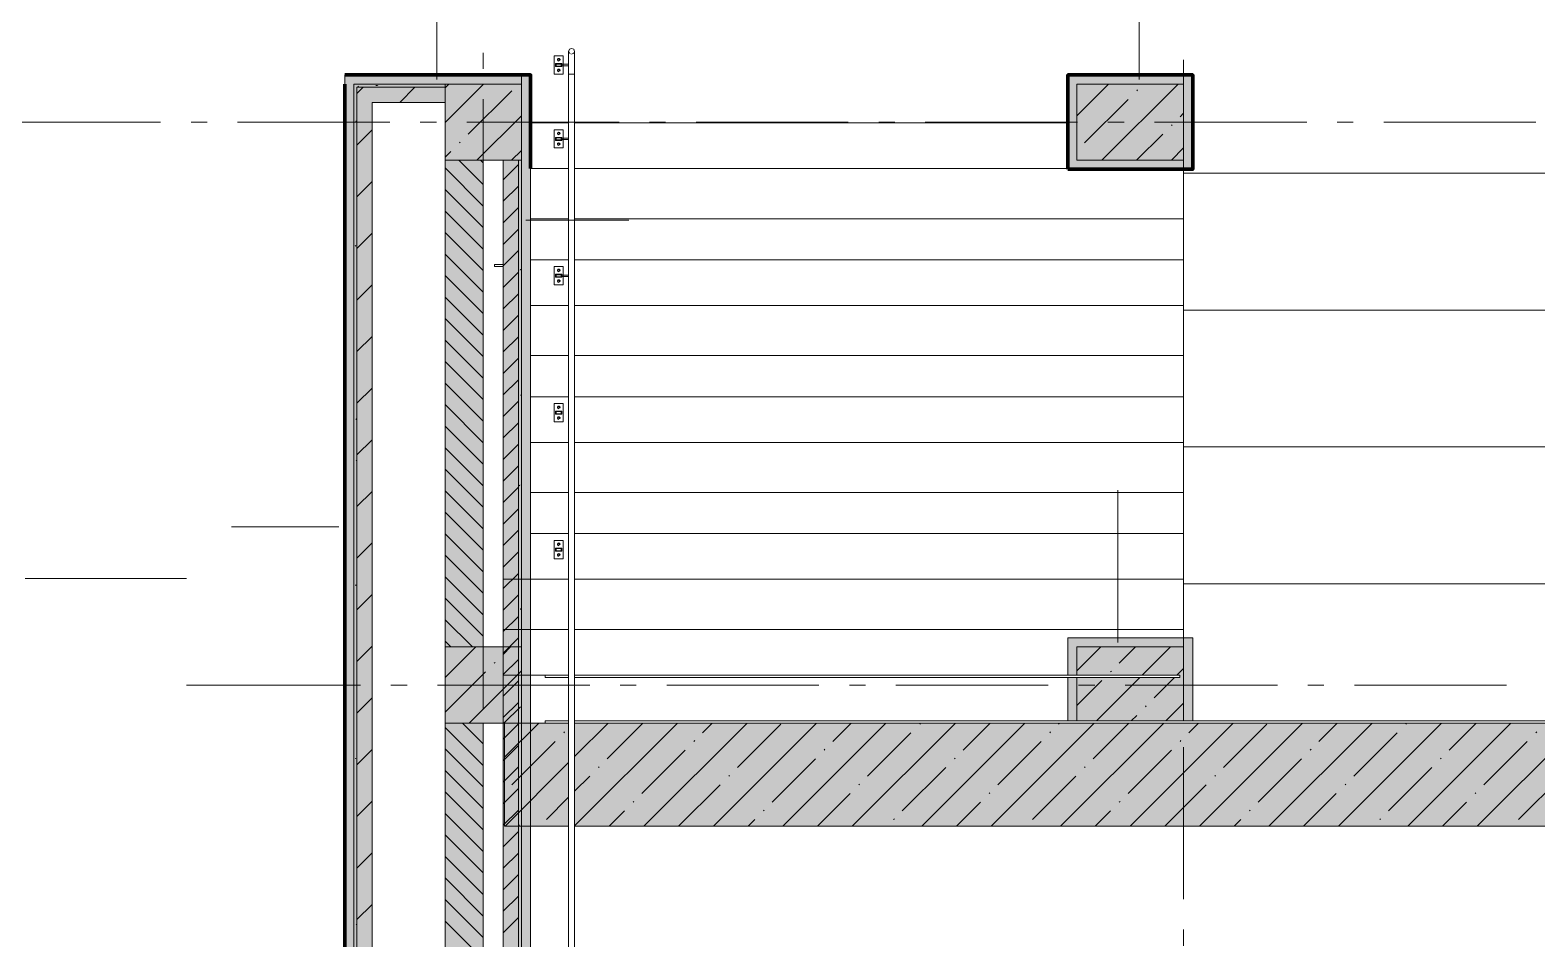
# Model space of a CAD drawing. Header units: millimetres. Extents: x -537608 to 253996, y -217170 to 186033.
# Drawn here: x -358903 to -349005, y -188968 to -182995 of the extents above; entities that cross this region are included whole.
import ezdxf

# ---------------------------------------------------------------- set-up
doc = ezdxf.new("R2010")
doc.units = ezdxf.units.MM
doc.layers.add('16) Лак 1.6м', color=160, linetype='Continuous', lineweight=90)
doc.layers.add('PDF _Геометрия', color=7, linetype='Continuous')
doc.layers.add('PDF _Сплошная заливка', color=7, linetype='Continuous', true_color=0xffffff)

msp = doc.modelspace()

# ---------------------------------------------------------------- hatches: boundary and pattern name
at = {"layer": 'PDF _Сплошная заливка', "true_color": 0x56bc34, "transparency": 33554559}
for points in [[(-356690.5847, -183349.6475), (-355676.1986, -183349.6475), (-355676.1986, -183289.6468), (-356836.202, -183289.6468), (-356836.202, -183349.6475), (-356776.2034, -183349.6475)], [(-351326.1966, -183349.6475), (-351266.198, -183349.6475), (-351266.198, -183289.6468), (-352086.1982, -183289.6468), (-352086.1982, -183349.6475), (-352026.1996, -183349.6475)], [(-351326.1966, -183909.646), (-351266.198, -183909.646), (-351266.198, -183849.6475), (-352086.1982, -183849.6475), (-352086.1982, -183909.646), (-352026.1996, -183909.646)], [(-351326.1966, -187049.6466), (-351266.198, -187049.6466), (-351266.198, -186989.6481), (-352086.1982, -186989.6481), (-352086.1982, -187049.6466), (-352026.1996, -187049.6466)]]:
    msp.add_hatch(color=85, dxfattribs=at).paths.add_polyline_path(points)
at = {"layer": 'PDF _Сплошная заливка', "true_color": 0xd225fe, "transparency": 33554559}
msp.add_hatch(color=200, dxfattribs=at).paths.add_polyline_path([(-355676.1986, -192319.6492), (-355616.2, -192319.6492), (-355616.2, -183289.6468), (-355676.1986, -183289.6468), (-355676.1986, -191069.5899)])
at = {"layer": 'PDF _Сплошная заливка', "transparency": 33554559}
for points in [[(-356776.2034, -192449.649), (-356756.1982, -192449.649), (-356756.1982, -183349.6475), (-356776.2034, -183349.6475), (-356776.2034, -192349.6485)], [(-356656.1977, -183369.6462), (-356176.2008, -183369.6462), (-356176.2008, -183349.6475), (-356756.1982, -183349.6475), (-356756.1982, -183369.6462), (-356690.5847, -183369.6462)], [(-356656.1977, -192349.6485), (-356656.1977, -183369.6462), (-356756.1982, -183369.6462), (-356756.1982, -192349.6485), (-356690.5847, -192349.6485)], [(-355796.1957, -195639.6519), (-355696.2038, -195639.6519), (-355696.2038, -183849.6475), (-355796.1957, -183849.6475), (-355796.1957, -193922.552)], [(-355696.2038, -195639.6519), (-355676.1986, -195639.6519), (-355676.1986, -183849.6475), (-355696.2038, -183849.6475), (-355696.2038, -193922.552)], [(-355676.1986, -187549.6467), (-355676.1986, -187049.6466), (-356176.2008, -187049.6466), (-356176.2008, -187549.6467), (-355926.1997, -187549.6467)], [(-351351.1967, -187534.6471), (-351326.1966, -187534.6471), (-351326.1966, -187049.6466), (-352026.1996, -187049.6466), (-352026.1996, -187234.6479), (-351351.1967, -187234.6479), (-351351.1967, -187249.6475), (-352026.1996, -187249.6475), (-352026.1996, -187534.6471)]]:
    msp.add_hatch(color=256, dxfattribs=at).paths.add_polyline_path(points)
h = msp.add_hatch(color=256, dxfattribs=at)
h.paths.add_polyline_path([(-355926.1997, -195649.6502), (-355926.1997, -192849.6508), (-356176.2008, -192849.6508), (-356176.2008, -195649.6502)], flags=0)
h.paths.add_polyline_path([(-356176.2008, -192349.6485), (-355926.1997, -192349.6485), (-355926.1997, -187549.6467), (-356176.2008, -187549.6467), (-356176.2008, -191069.5899)], flags=0)
h.paths.add_polyline_path([(-355926.1997, -187049.6466), (-355926.1997, -183849.6475), (-356176.2008, -183849.6475), (-356176.2008, -187049.6466)], flags=0)
h = msp.add_hatch(color=256, dxfattribs=at)
h.paths.add_polyline_path([(-342476.1919, -188227.104), (-342476.1919, -187549.6467), (-355326.197, -187549.6467), (-355326.197, -188227.104), (-343198.2756, -188227.104)], flags=0)
h.paths.add_polyline_path([(-355786.1973, -188227.104), (-355366.1989, -188227.104), (-355366.1989, -187549.6467), (-355786.1973, -187549.6467), (-355786.1973, -188216.6277)], flags=0)

# ---------------------------------------------------------------- linework, layer by layer
at = {"layer": '16) Лак 1.6м'}
for p, q in [((-355676.1986, -183289.6468), (-356836.202, -183289.6468)), ((-356836.202, -183349.6475), (-356836.202, -192529.6506))]:
    msp.add_line(p, q, dxfattribs=at)
msp.add_lwpolyline([(-355676.1986, -183289.6468), (-355616.2, -183289.6468), (-355616.2, -183904.6469)], dxfattribs=at)
msp.add_lwpolyline([(-352086.1982, -183909.646), (-351266.198, -183909.646), (-351266.198, -183289.6468), (-352086.1982, -183289.6468)], close=True, dxfattribs=at)
at = {"layer": 'PDF _Геометрия', "lineweight": 9}
for p, q in [((-356232.1518, -183319.646), (-356232.1518, -182319.6459)), ((-351617.6808, -183319.646), (-351617.6808, -182319.6459)), ((-355360.1535, -183120.3169), (-355346.2023, -183114.646)), ((-355346.2023, -183114.646), (-355331.8722, -183120.6958)), ((-355461.1959, -183284.6476), (-355461.1959, -183164.6462)), ((-355461.1959, -183164.6462), (-355401.1974, -183164.6462)), ((-355451.1976, -183234.6474), (-355451.1976, -183214.6464)), ((-355451.1976, -183214.6464), (-355451.1976, -183234.6474)), ((-355411.1957, -183214.6464), (-355451.1976, -183214.6464)), ((-355426.697, -183181.8526), (-355424.8368, -183183.2822)), ((-355424.8368, -183183.2822), (-355423.4072, -183185.1466)), ((-355423.4072, -183185.1466), (-355422.503, -183187.3168)), ((-355422.2016, -183189.6463), (-355423.4072, -183194.146)), ((-355422.503, -183187.3168), (-355422.2016, -183189.6463)), ((-355411.1957, -183214.6464), (-355411.1957, -183234.6474)), ((-355411.1957, -183234.6474), (-355411.1957, -183214.6464)), ((-355401.1974, -183164.6462), (-355401.1974, -183284.6476)), ((-355366.1989, -183134.647), (-355360.1535, -183120.3169)), ((-355366.1989, -183134.647), (-355366.1989, -183135.6954)), ((-355366.1989, -183140.9164), (-355366.1989, -183134.647)), ((-355366.1989, -183135.6954), (-355366.1989, -183146.824)), ((-355366.1989, -183158.4113), (-355366.1989, -183140.9164)), ((-355366.1989, -183146.824), (-355366.1989, -183167.9445)), ((-355366.1989, -183183.4802), (-355366.1989, -183158.4113)), ((-355366.1989, -183167.9445), (-355366.1989, -183194.6476)), ((-355366.1989, -183194.6476), (-355366.1989, -183183.4802)), ((-355366.1989, -183194.6476), (-355366.1989, -183284.6476)), ((-355366.1989, -183284.6476), (-355366.1989, -183194.6476)), ((-355364.7005, -183134.647), (-355358.6808, -183148.3053)), ((-355358.6808, -183148.3053), (-355354.1251, -183150.0729)), ((-355346.2023, -183153.1473), (-355332.5439, -183147.1233)), ((-355332.5439, -183147.1233), (-355327.6955, -183134.647)), ((-355331.8722, -183120.6958), (-355326.197, -183134.647)), ((-355326.197, -183134.647), (-355326.197, -183140.9164)), ((-355326.197, -183135.6954), (-355326.197, -183134.647)), ((-355326.197, -183146.824), (-355326.197, -183135.6954)), ((-355326.197, -183140.9164), (-355326.197, -183158.4113)), ((-355326.197, -183167.9445), (-355326.197, -183146.824)), ((-355326.197, -183158.4113), (-355326.197, -183183.4802)), ((-355326.197, -183194.6476), (-355326.197, -183167.9445)), ((-355326.197, -183183.4802), (-355326.197, -183194.6476)), ((-355326.197, -183194.6476), (-355326.197, -183284.6476)), ((-355326.197, -183284.6476), (-355326.197, -183194.6476)), ((-356836.202, -183289.6468), (-356836.202, -183349.6475)), ((-355676.1986, -183349.6475), (-355676.1986, -183289.6468)), ((-355616.2, -183289.6468), (-355676.1986, -183289.6468)), ((-355616.2, -192319.6492), (-355616.2, -183289.6468)), ((-355401.1974, -183284.6476), (-355461.1959, -183284.6476)), ((-355451.1976, -183234.6474), (-355411.1957, -183234.6474)), ((-355448.2006, -183217.6476), (-355448.2006, -183231.6462)), ((-355448.2006, -183231.6462), (-355448.2006, -183217.6476)), ((-355448.2006, -183217.6476), (-355414.2012, -183217.6476)), ((-355414.2012, -183231.6462), (-355448.2006, -183231.6462)), ((-355426.697, -183251.8516), (-355424.8368, -183253.2833)), ((-355424.8368, -183253.2833), (-355423.4072, -183255.1457)), ((-355423.4072, -183255.1457), (-355422.503, -183257.318)), ((-355422.2016, -183259.6475), (-355423.4072, -183264.1472)), ((-355422.503, -183257.318), (-355422.2016, -183259.6475)), ((-355414.2012, -183231.6462), (-355414.2012, -183217.6476)), ((-355414.2012, -183217.6476), (-355414.2012, -183231.6462)), ((-355371.2024, -183219.6456), (-355411.1957, -183219.6456)), ((-355411.1957, -183219.6456), (-355371.2024, -183219.6456)), ((-355411.1957, -183219.8178), (-355411.1957, -183219.6456)), ((-355411.1957, -183219.6456), (-355411.1957, -183219.8178)), ((-355411.1957, -183219.8178), (-355411.1957, -183219.6456)), ((-355411.1957, -183219.6456), (-355411.1957, -183219.8178)), ((-355411.1957, -183220.3173), (-355411.1957, -183219.8178)), ((-355411.1957, -183219.8178), (-355411.1957, -183220.3173)), ((-355411.1957, -183220.3173), (-355411.1957, -183219.8178)), ((-355411.1957, -183219.8178), (-355411.1957, -183220.3173)), ((-355411.1957, -183221.1117), (-355411.1957, -183220.3173)), ((-355411.1957, -183220.3173), (-355411.1957, -183221.1117)), ((-355411.1957, -183221.1117), (-355411.1957, -183220.3173)), ((-355411.1957, -183220.3173), (-355411.1957, -183221.1117)), ((-355411.1957, -183222.1473), (-355411.1957, -183221.1117)), ((-355411.1957, -183221.1117), (-355411.1957, -183222.1473)), ((-355411.1957, -183222.1473), (-355411.1957, -183221.1117)), ((-355411.1957, -183221.1117), (-355411.1957, -183222.1473)), ((-355411.1957, -183223.353), (-355411.1957, -183222.1473)), ((-355411.1957, -183222.1473), (-355411.1957, -183223.353)), ((-355411.1957, -183223.353), (-355411.1957, -183222.1473)), ((-355411.1957, -183222.1473), (-355411.1957, -183223.353)), ((-355411.1957, -183224.6469), (-355411.1957, -183223.353)), ((-355411.1957, -183223.353), (-355411.1957, -183224.6469)), ((-355411.1957, -183224.6469), (-355411.1957, -183223.353)), ((-355411.1957, -183223.353), (-355411.1957, -183224.6469)), ((-355411.1957, -183224.6469), (-355411.1957, -183225.9408)), ((-355411.1957, -183225.9408), (-355411.1957, -183224.6469)), ((-355411.1957, -183224.6469), (-355411.1957, -183225.9408)), ((-355411.1957, -183225.9408), (-355411.1957, -183224.6469)), ((-355411.1957, -183225.9408), (-355411.1957, -183227.1465)), ((-355411.1957, -183227.1465), (-355411.1957, -183225.9408)), ((-355411.1957, -183225.9408), (-355411.1957, -183227.1465)), ((-355411.1957, -183227.1465), (-355411.1957, -183225.9408)), ((-355411.1957, -183227.1465), (-355411.1957, -183228.1821)), ((-355411.1957, -183228.1821), (-355411.1957, -183227.1465)), ((-355411.1957, -183227.1465), (-355411.1957, -183228.1821)), ((-355411.1957, -183228.1821), (-355411.1957, -183227.1465)), ((-355411.1957, -183228.1821), (-355411.1957, -183228.9765)), ((-355411.1957, -183228.9765), (-355411.1957, -183228.1821)), ((-355411.1957, -183228.1821), (-355411.1957, -183228.9765)), ((-355411.1957, -183228.9765), (-355411.1957, -183228.1821)), ((-355411.1957, -183228.9765), (-355411.1957, -183229.476)), ((-355411.1957, -183229.476), (-355411.1957, -183228.9765)), ((-355411.1957, -183228.9765), (-355411.1957, -183229.476)), ((-355411.1957, -183229.476), (-355411.1957, -183228.9765)), ((-355411.1957, -183229.476), (-355411.1957, -183229.6461)), ((-355411.1957, -183229.6461), (-355411.1957, -183229.476)), ((-355411.1957, -183229.476), (-355411.1957, -183229.6461)), ((-355411.1957, -183229.6461), (-355411.1957, -183229.476)), ((-355371.2024, -183229.6461), (-355411.1957, -183229.6461)), ((-355411.1957, -183229.6461), (-355371.2024, -183229.6461)), ((-355364.9588, -183219.6456), (-355371.2024, -183219.6456)), ((-355371.2024, -183219.6456), (-355364.9588, -183219.6456)), ((-355371.2024, -183229.6461), (-355367.6629, -183229.6461)), ((-355367.6629, -183229.6461), (-355371.2024, -183229.6461)), ((-355366.1989, -183284.6476), (-355326.197, -183284.6476)), ((-355366.1989, -195864.6507), (-355366.1989, -183284.6476)), ((-355326.197, -183284.6476), (-355326.197, -195864.6507)), ((-351266.198, -183289.6468), (-352086.1982, -183289.6468)), ((-352086.1982, -183289.6468), (-352086.1982, -183349.6475)), ((-351266.198, -183349.6475), (-351266.198, -183289.6468)), ((-356776.2034, -192469.6499), (-356776.2034, -183349.6475)), ((-356776.2034, -183349.6475), (-356176.2008, -183349.6475)), ((-356756.1982, -183349.6475), (-356776.2034, -183349.6475)), ((-356776.2034, -183349.6475), (-356776.2034, -192349.6485)), ((-356656.1977, -183349.6475), (-356756.1982, -183349.6475)), ((-356756.1982, -183411.3038), (-356714.5428, -183369.6462)), ((-356656.1977, -183369.6462), (-356756.1982, -183369.6462)), ((-356756.1982, -183369.6462), (-356756.1982, -192349.6485)), ((-356176.2008, -183349.6475), (-356656.1977, -183349.6475)), ((-356176.2008, -183369.6462), (-356656.1977, -183369.6462)), ((-356475.1342, -183469.6467), (-356375.1338, -183369.6462)), ((-356176.2008, -183601.3989), (-355924.4429, -183349.6475)), ((-356176.2008, -183373.2998), (-356152.5441, -183349.6475)), ((-355676.1986, -183349.6475), (-356176.2008, -183349.6475)), ((-356176.2008, -183349.6475), (-356176.2008, -183849.6475)), ((-356024.9859, -183678.2874), (-355739.8658, -183393.163)), ((-355676.1986, -183849.6475), (-355676.1986, -183349.6475)), ((-352086.1982, -183349.6475), (-352086.1982, -183849.6475)), ((-352026.1996, -183557.1729), (-351818.6721, -183349.6475)), ((-352026.1996, -183349.6475), (-352026.1996, -183849.6475)), ((-351326.1966, -183349.6475), (-352026.1996, -183349.6475)), ((-351862.4717, -183849.6475), (-351362.4781, -183349.6475)), ((-351634.0863, -183393.163), (-351629.3498, -183388.4222)), ((-351326.1966, -183849.6475), (-351326.1966, -183349.6475)), ((-351266.198, -183849.6475), (-351266.198, -183349.6475)), ((-356656.1977, -192349.6485), (-356656.1977, -183469.6467)), ((-356656.1977, -183469.6467), (-356176.2008, -183469.6467)), ((-351976.2425, -183735.3105), (-351691.1138, -183450.1883)), ((-355968.2512, -183849.6475), (-355676.1986, -183557.597)), ((-351348.9662, -183564.2368), (-351326.1966, -183541.4671)), ((-356756.1982, -183750.715), (-356656.1977, -183650.7145)), ((-355461.1959, -183769.6459), (-355461.1959, -183649.6466)), ((-355461.1959, -183649.6466), (-355401.1974, -183649.6466)), ((-355451.1976, -183719.6478), (-355451.1976, -183699.6469)), ((-355451.1976, -183699.6469), (-355451.1976, -183719.6478)), ((-355411.1957, -183699.6469), (-355451.1976, -183699.6469)), ((-355448.2006, -183702.6459), (-355448.2006, -183716.6466)), ((-355448.2006, -183716.6466), (-355448.2006, -183702.6459)), ((-355448.2006, -183702.6459), (-355414.2012, -183702.6459)), ((-355426.697, -183666.8531), (-355424.8368, -183668.2826)), ((-355424.8368, -183668.2826), (-355423.4072, -183670.1471)), ((-355423.4072, -183670.1471), (-355422.503, -183672.3173)), ((-355422.2016, -183674.6468), (-355423.4072, -183679.1464)), ((-355422.503, -183672.3173), (-355422.2016, -183674.6468)), ((-355414.2012, -183716.6466), (-355414.2012, -183702.6459)), ((-355414.2012, -183702.6459), (-355414.2012, -183716.6466)), ((-355411.1957, -183699.6469), (-355411.1957, -183719.6478)), ((-355411.1957, -183719.6478), (-355411.1957, -183699.6469)), ((-355371.2024, -183704.646), (-355411.1957, -183704.646)), ((-355411.1957, -183704.646), (-355371.2024, -183704.646)), ((-355411.1957, -183704.8161), (-355411.1957, -183704.646)), ((-355411.1957, -183704.646), (-355411.1957, -183704.8161)), ((-355411.1957, -183704.8161), (-355411.1957, -183704.646)), ((-355411.1957, -183704.646), (-355411.1957, -183704.8161)), ((-355411.1957, -183705.3156), (-355411.1957, -183704.8161)), ((-355411.1957, -183704.8161), (-355411.1957, -183705.3156)), ((-355411.1957, -183705.3156), (-355411.1957, -183704.8161)), ((-355411.1957, -183704.8161), (-355411.1957, -183705.3156)), ((-355411.1957, -183706.1122), (-355411.1957, -183705.3156)), ((-355411.1957, -183705.3156), (-355411.1957, -183706.1122)), ((-355411.1957, -183706.1122), (-355411.1957, -183705.3156)), ((-355411.1957, -183705.3156), (-355411.1957, -183706.1122)), ((-355411.1957, -183707.1478), (-355411.1957, -183706.1122)), ((-355411.1957, -183706.1122), (-355411.1957, -183707.1478)), ((-355411.1957, -183707.1478), (-355411.1957, -183706.1122)), ((-355411.1957, -183706.1122), (-355411.1957, -183707.1478)), ((-355411.1957, -183708.3534), (-355411.1957, -183707.1478)), ((-355411.1957, -183707.1478), (-355411.1957, -183708.3534)), ((-355411.1957, -183708.3534), (-355411.1957, -183707.1478)), ((-355411.1957, -183707.1478), (-355411.1957, -183708.3534)), ((-355411.1957, -183709.6473), (-355411.1957, -183708.3534)), ((-355411.1957, -183708.3534), (-355411.1957, -183709.6473)), ((-355411.1957, -183709.6473), (-355411.1957, -183708.3534)), ((-355411.1957, -183708.3534), (-355411.1957, -183709.6473)), ((-355411.1957, -183709.6473), (-355411.1957, -183710.9413)), ((-355411.1957, -183710.9413), (-355411.1957, -183709.6473)), ((-355411.1957, -183709.6473), (-355411.1957, -183710.9413)), ((-355411.1957, -183710.9413), (-355411.1957, -183709.6473)), ((-355401.1974, -183649.6466), (-355401.1974, -183769.6459)), ((-355366.1989, -183704.646), (-355371.2024, -183704.646)), ((-355371.2024, -183704.646), (-355366.1989, -183704.646)), ((-351634.3791, -183849.6475), (-351463.0125, -183678.2874)), ((-351405.9936, -183621.2621), (-351401.2485, -183616.5213)), ((-356176.2008, -183829.498), (-356139.0408, -183792.3358)), ((-356082.0133, -183735.3105), (-356077.2682, -183730.5698)), ((-355740.1499, -183849.6475), (-355676.1986, -183785.694)), ((-355401.1974, -183769.6459), (-355461.1959, -183769.6459)), ((-355451.1976, -183719.6478), (-355411.1957, -183719.6478)), ((-355414.2012, -183716.6466), (-355448.2006, -183716.6466)), ((-355426.697, -183736.8521), (-355424.8368, -183738.2838)), ((-355424.8368, -183738.2838), (-355423.4072, -183740.1461)), ((-355423.4072, -183740.1461), (-355422.503, -183742.3184)), ((-355422.2016, -183744.6458), (-355423.4072, -183749.1476)), ((-355422.503, -183742.3184), (-355422.2016, -183744.6458)), ((-355411.1957, -183710.9413), (-355411.1957, -183712.1469)), ((-355411.1957, -183712.1469), (-355411.1957, -183710.9413)), ((-355411.1957, -183710.9413), (-355411.1957, -183712.1469)), ((-355411.1957, -183712.1469), (-355411.1957, -183710.9413)), ((-355411.1957, -183712.1469), (-355411.1957, -183713.1825)), ((-355411.1957, -183713.1825), (-355411.1957, -183712.1469)), ((-355411.1957, -183712.1469), (-355411.1957, -183713.1825)), ((-355411.1957, -183713.1825), (-355411.1957, -183712.1469)), ((-355411.1957, -183713.1825), (-355411.1957, -183713.9769)), ((-355411.1957, -183713.9769), (-355411.1957, -183713.1825)), ((-355411.1957, -183713.1825), (-355411.1957, -183713.9769)), ((-355411.1957, -183713.9769), (-355411.1957, -183713.1825)), ((-355411.1957, -183713.9769), (-355411.1957, -183714.4764)), ((-355411.1957, -183714.4764), (-355411.1957, -183713.9769)), ((-355411.1957, -183713.9769), (-355411.1957, -183714.4764)), ((-355411.1957, -183714.4764), (-355411.1957, -183713.9769)), ((-355411.1957, -183714.4764), (-355411.1957, -183714.6465)), ((-355411.1957, -183714.6465), (-355411.1957, -183714.4764)), ((-355411.1957, -183714.4764), (-355411.1957, -183714.6465)), ((-355411.1957, -183714.6465), (-355411.1957, -183714.4764)), ((-355371.2024, -183714.6465), (-355411.1957, -183714.6465)), ((-355411.1957, -183714.6465), (-355371.2024, -183714.6465)), ((-355371.2024, -183714.6465), (-355367.6629, -183714.6465)), ((-355367.6629, -183714.6465), (-355371.2024, -183714.6465)), ((-351406.2779, -183849.6475), (-351326.1966, -183769.5662)), ((-356176.2008, -183849.6475), (-355676.1986, -183849.6475)), ((-356176.2008, -183849.6475), (-356176.2008, -187049.6466)), ((-355926.1997, -184151.0849), (-356176.2008, -183901.0859)), ((-355926.1997, -184009.6637), (-356086.2159, -183849.6475)), ((-355926.1997, -183868.2426), (-355944.7926, -183849.6475)), ((-355926.1997, -187049.6466), (-355926.1997, -183849.6475)), ((-355796.1957, -183849.6475), (-355796.1957, -195639.6519)), ((-355796.1957, -183978.6547), (-355696.2038, -183878.6543)), ((-355696.2038, -195639.6519), (-355696.2038, -183849.6475)), ((-355676.1986, -192624.6498), (-355676.1986, -183849.6475)), ((-355676.1986, -183849.6475), (-355676.1986, -192319.6492)), ((-352086.1982, -183849.6475), (-352086.1982, -183909.646)), ((-352026.1996, -183849.6475), (-351326.1966, -183849.6475)), ((-351266.198, -183909.646), (-351266.198, -183849.6475)), ((-356756.1982, -184090.1261), (-356656.1977, -183990.1257)), ((-352086.1982, -183909.646), (-351266.198, -183909.646)), ((-355926.1997, -184292.5082), (-356176.2008, -184042.507)), ((-355796.1957, -184120.0758), (-355696.2038, -184020.0754)), ((-355926.1997, -184433.9293), (-356176.2008, -184183.9282)), ((-355796.1957, -184261.497), (-355696.2038, -184161.4966)), ((-355796.1957, -184402.9182), (-355696.2038, -184302.9177)), ((-355646.2036, -184243.2765), (-354970.6753, -184243.2765)), ((-356756.1982, -184429.5373), (-356656.1977, -184329.5368)), ((-355926.1997, -184575.3504), (-356176.2008, -184325.3493)), ((-355926.1997, -184716.7716), (-356176.2008, -184466.7705)), ((-355796.1957, -184544.3393), (-355696.2038, -184444.3388)), ((-355853.6968, -184549.6463), (-355853.6968, -184534.6467)), ((-355853.6968, -184534.6467), (-355796.1957, -184534.6467)), ((-355796.1957, -184549.6463), (-355853.6968, -184549.6463)), ((-355796.1957, -184685.7604), (-355696.2038, -184585.7621)), ((-355461.1959, -184669.6477), (-355461.1959, -184549.6463)), ((-355461.1959, -184549.6463), (-355401.1974, -184549.6463)), ((-355451.1976, -184619.6475), (-355451.1976, -184599.6465)), ((-355451.1976, -184599.6465), (-355451.1976, -184619.6475)), ((-355411.1957, -184599.6465), (-355451.1976, -184599.6465)), ((-355426.697, -184566.8527), (-355424.8368, -184568.2823)), ((-355424.8368, -184568.2823), (-355423.4072, -184570.1467)), ((-355423.4072, -184570.1467), (-355422.503, -184572.3169)), ((-355422.2016, -184574.6464), (-355423.4072, -184579.1461)), ((-355422.503, -184572.3169), (-355422.2016, -184574.6464)), ((-355411.1957, -184599.6465), (-355411.1957, -184619.6475)), ((-355411.1957, -184619.6475), (-355411.1957, -184599.6465)), ((-355401.1974, -184549.6463), (-355401.1974, -184669.6477)), ((-356756.1982, -184768.9485), (-356656.1977, -184668.948)), ((-355926.1997, -184858.1927), (-356176.2008, -184608.1938)), ((-355401.1974, -184669.6477), (-355461.1959, -184669.6477)), ((-355451.1976, -184619.6475), (-355411.1957, -184619.6475)), ((-355448.2006, -184602.6477), (-355448.2006, -184616.6463)), ((-355448.2006, -184616.6463), (-355448.2006, -184602.6477)), ((-355448.2006, -184602.6477), (-355414.2012, -184602.6477)), ((-355414.2012, -184616.6463), (-355448.2006, -184616.6463)), ((-355426.697, -184636.8539), (-355424.8368, -184638.2834)), ((-355424.8368, -184638.2834), (-355423.4072, -184640.1479)), ((-355423.4072, -184640.1479), (-355422.503, -184642.3181)), ((-355422.2016, -184644.6476), (-355423.4072, -184649.1473)), ((-355422.503, -184642.3181), (-355422.2016, -184644.6476)), ((-355414.2012, -184616.6463), (-355414.2012, -184602.6477)), ((-355414.2012, -184602.6477), (-355414.2012, -184616.6463)), ((-355371.2024, -184604.6478), (-355411.1957, -184604.6478)), ((-355411.1957, -184604.8179), (-355411.1957, -184604.6478)), ((-355411.1957, -184604.6478), (-355411.1957, -184604.8179)), ((-355411.1957, -184605.3174), (-355411.1957, -184604.8179)), ((-355411.1957, -184604.8179), (-355411.1957, -184605.3174)), ((-355411.1957, -184606.1118), (-355411.1957, -184605.3174)), ((-355411.1957, -184605.3174), (-355411.1957, -184606.1118)), ((-355411.1957, -184607.1474), (-355411.1957, -184606.1118)), ((-355411.1957, -184606.1118), (-355411.1957, -184607.1474)), ((-355411.1957, -184608.3531), (-355411.1957, -184607.1474)), ((-355411.1957, -184607.1474), (-355411.1957, -184608.3531)), ((-355411.1957, -184609.647), (-355411.1957, -184608.3531)), ((-355411.1957, -184608.3531), (-355411.1957, -184609.647)), ((-355411.1957, -184609.647), (-355411.1957, -184610.9409)), ((-355411.1957, -184610.9409), (-355411.1957, -184609.647)), ((-355411.1957, -184610.9409), (-355411.1957, -184612.1466)), ((-355411.1957, -184612.1466), (-355411.1957, -184610.9409)), ((-355411.1957, -184612.1466), (-355411.1957, -184613.1822)), ((-355411.1957, -184613.1822), (-355411.1957, -184612.1466)), ((-355411.1957, -184613.1822), (-355411.1957, -184613.9766)), ((-355411.1957, -184613.9766), (-355411.1957, -184613.1822)), ((-355411.1957, -184613.9766), (-355411.1957, -184614.4761)), ((-355411.1957, -184614.4761), (-355411.1957, -184613.9766)), ((-355411.1957, -184614.4761), (-355411.1957, -184614.6462)), ((-355411.1957, -184614.6462), (-355411.1957, -184614.4761)), ((-355411.1957, -184614.6462), (-355371.2024, -184614.6462)), ((-355366.1989, -184604.6478), (-355371.2024, -184604.6478)), ((-355371.2024, -184614.6462), (-355367.6629, -184614.6462)), ((-355926.1997, -184999.6138), (-356176.2008, -184749.6149)), ((-355796.1957, -184827.1837), (-355696.2038, -184727.1833)), ((-355926.1997, -185141.035), (-356176.2008, -184891.036)), ((-355796.1957, -184968.6049), (-355696.2038, -184868.6044)), ((-356756.1982, -185108.3596), (-356656.1977, -185008.3613)), ((-355926.1997, -185282.4561), (-356176.2008, -185032.4572)), ((-355796.1957, -185110.026), (-355696.2038, -185010.0255)), ((-355926.1997, -185423.8773), (-356176.2008, -185173.8783)), ((-355796.1957, -185251.4471), (-355696.2038, -185151.4467)), ((-355796.1957, -185392.8682), (-355696.2038, -185292.8678)), ((-356756.1982, -185447.7708), (-356656.1977, -185347.7725)), ((-355926.1997, -185565.2984), (-356176.2008, -185315.2994)), ((-355926.1997, -185706.7217), (-356176.2008, -185456.7206)), ((-355796.1957, -185534.2894), (-355696.2038, -185434.289)), ((-355461.1959, -185569.6474), (-355461.1959, -185449.646)), ((-355461.1959, -185449.646), (-355401.1974, -185449.646)), ((-355426.697, -185466.8524), (-355424.8368, -185468.282)), ((-355424.8368, -185468.282), (-355423.4072, -185470.1464)), ((-355423.4072, -185470.1464), (-355422.503, -185472.3166)), ((-355422.2016, -185474.6461), (-355423.4072, -185479.1479)), ((-355422.503, -185472.3166), (-355422.2016, -185474.6461)), ((-355401.1974, -185449.646), (-355401.1974, -185569.6474)), ((-355796.1957, -185675.7106), (-355696.2038, -185575.7101)), ((-355401.1974, -185569.6474), (-355461.1959, -185569.6474)), ((-355451.1976, -185519.6471), (-355451.1976, -185499.6462)), ((-355451.1976, -185499.6462), (-355451.1976, -185519.6471)), ((-355411.1957, -185499.6462), (-355451.1976, -185499.6462)), ((-355451.1976, -185519.6471), (-355411.1957, -185519.6471)), ((-355448.2006, -185502.6475), (-355448.2006, -185516.6459)), ((-355448.2006, -185516.6459), (-355448.2006, -185502.6475)), ((-355448.2006, -185502.6475), (-355414.2012, -185502.6475)), ((-355414.2012, -185516.6459), (-355448.2006, -185516.6459)), ((-355426.697, -185536.8536), (-355424.8368, -185538.2831)), ((-355424.8368, -185538.2831), (-355423.4072, -185540.1476)), ((-355423.4072, -185540.1476), (-355422.503, -185542.3177)), ((-355422.2016, -185544.6472), (-355423.4072, -185549.1469)), ((-355422.503, -185542.3177), (-355422.2016, -185544.6472)), ((-355414.2012, -185516.6459), (-355414.2012, -185502.6475)), ((-355414.2012, -185502.6475), (-355414.2012, -185516.6459)), ((-355411.1957, -185499.6462), (-355411.1957, -185519.6471)), ((-355411.1957, -185519.6471), (-355411.1957, -185499.6462)), ((-356756.1982, -185787.182), (-356656.1977, -185687.1815)), ((-355926.1997, -185848.1428), (-356176.2008, -185598.1418)), ((-355926.1997, -185989.564), (-356176.2008, -185739.5629)), ((-355796.1957, -185817.1317), (-355696.2038, -185717.1312)), ((-355926.1997, -186130.9851), (-356176.2008, -185880.984)), ((-355796.1957, -185958.5528), (-355696.2038, -185858.5523)), ((-356756.1982, -186126.5931), (-356656.1977, -186026.5948)), ((-355926.1997, -186272.4062), (-356176.2008, -186022.4073)), ((-355796.1957, -186099.974), (-355696.2038, -185999.9757)), ((-351757.2267, -187019.6473), (-351757.2267, -186019.6472)), ((-355926.1997, -186413.8274), (-356176.2008, -186163.8285)), ((-355796.1957, -186241.3973), (-355696.2038, -186141.3968)), ((-357580.0392, -186258.8104), (-356876.2039, -186258.8104)), ((-355796.1957, -186382.8184), (-355696.2038, -186282.8179)), ((-356756.1982, -186466.0043), (-356656.1977, -186366.006)), ((-355926.1997, -186555.2486), (-356176.2008, -186305.2496)), ((-355461.1959, -186469.6471), (-355461.1959, -186349.6478)), ((-355461.1959, -186349.6478), (-355401.1974, -186349.6478)), ((-355426.697, -186366.852), (-355424.8368, -186368.2838)), ((-355424.8368, -186368.2838), (-355423.4072, -186370.1483)), ((-355423.4072, -186370.1483), (-355422.503, -186372.3185)), ((-355422.2016, -186374.648), (-355423.4072, -186379.1476)), ((-355422.503, -186372.3185), (-355422.2016, -186374.648)), ((-355401.1974, -186349.6478), (-355401.1974, -186469.6471)), ((-355926.1997, -186696.6697), (-356176.2008, -186446.6707)), ((-355796.1957, -186524.2395), (-355696.2038, -186424.239)), ((-355401.1974, -186469.6471), (-355461.1959, -186469.6471)), ((-355451.1976, -186419.6468), (-355451.1976, -186399.6481)), ((-355451.1976, -186399.6481), (-355451.1976, -186419.6468)), ((-355411.1957, -186399.6481), (-355451.1976, -186399.6481)), ((-355451.1976, -186419.6468), (-355411.1957, -186419.6468)), ((-355448.2006, -186402.6471), (-355448.2006, -186416.6478)), ((-355448.2006, -186416.6478), (-355448.2006, -186402.6471)), ((-355448.2006, -186402.6471), (-355414.2012, -186402.6471)), ((-355414.2012, -186416.6478), (-355448.2006, -186416.6478)), ((-355426.697, -186436.8532), (-355424.8368, -186438.2828)), ((-355424.8368, -186438.2828), (-355423.4072, -186440.1473)), ((-355423.4072, -186440.1473), (-355422.503, -186442.3175)), ((-355422.2016, -186444.647), (-355423.4072, -186449.1466)), ((-355422.503, -186442.3175), (-355422.2016, -186444.647)), ((-355414.2012, -186416.6478), (-355414.2012, -186402.6471)), ((-355414.2012, -186402.6471), (-355414.2012, -186416.6478)), ((-355411.1957, -186399.6481), (-355411.1957, -186419.6468)), ((-355411.1957, -186419.6468), (-355411.1957, -186399.6481)), ((-355796.1957, -186665.6607), (-355696.2038, -186565.6602)), ((-355926.1997, -186838.0929), (-356176.2008, -186588.0918)), ((-356756.1982, -186805.4176), (-356656.1977, -186705.4171)), ((-355926.1997, -186979.5141), (-356176.2008, -186729.513)), ((-355796.1957, -186807.0818), (-355696.2038, -186707.0814)), ((-355997.4883, -187049.6466), (-356176.2008, -186870.9342)), ((-355796.1957, -186948.5029), (-355696.2038, -186848.5025)), ((-356756.1982, -187144.8287), (-356656.1977, -187044.8283)), ((-356138.9116, -187049.6466), (-356176.2008, -187012.3553)), ((-356176.2008, -187250.9759), (-355974.8737, -187049.6466)), ((-355926.1997, -187049.6466), (-356176.2008, -187049.6466)), ((-356176.2008, -187049.6466), (-356176.2008, -187549.6467)), ((-356176.2008, -187049.6466), (-355926.1997, -187049.6466)), ((-355676.1986, -187049.6466), (-355926.1997, -187049.6466)), ((-355796.8932, -187099.7652), (-355746.7724, -187049.6466)), ((-355796.1957, -187089.9241), (-355696.2038, -186989.9236)), ((-355676.1986, -187549.6467), (-355676.1986, -187049.6466)), ((-351266.198, -186989.6481), (-352086.1982, -186989.6481)), ((-352086.1982, -186989.6481), (-352086.1982, -187049.6466)), ((-352086.1982, -187049.6466), (-352086.1982, -187234.6479)), ((-352026.1996, -187206.7499), (-351869.0942, -187049.6466)), ((-351326.1966, -187049.6466), (-352026.1996, -187049.6466)), ((-352026.1996, -187049.6466), (-352026.1996, -187234.6479)), ((-351748.1412, -187156.7906), (-351641.0016, -187049.6466)), ((-351597.8994, -187234.6479), (-351412.9004, -187049.6466)), ((-351326.1966, -187534.6471), (-351326.1966, -187049.6466)), ((-351266.198, -187049.6466), (-351266.198, -186989.6481)), ((-351266.198, -187534.6471), (-351266.198, -187049.6466)), ((-355853.9121, -187156.7906), (-355849.1755, -187152.0476)), ((-355796.1957, -187231.3452), (-355696.2038, -187131.3469)), ((-356176.2008, -187479.075), (-355910.9396, -187213.8137)), ((-356018.6734, -187549.6467), (-355676.1986, -187207.174)), ((-355796.1957, -187372.7685), (-355696.2038, -187272.7681)), ((-355519.4548, -187249.6475), (-355519.4548, -187234.6479)), ((-355519.4548, -187234.6479), (-355366.1989, -187234.6479)), ((-355366.1989, -187249.6475), (-355519.4548, -187249.6475)), ((-355326.197, -187234.6479), (-351351.1967, -187234.6479)), ((-351351.1967, -187249.6475), (-355326.197, -187249.6475)), ((-352086.1982, -187249.6475), (-352086.1982, -187534.6471)), ((-352026.1996, -187249.6475), (-352026.1996, -187534.6471)), ((-352026.1996, -187434.849), (-351862.1876, -187270.839)), ((-351897.9007, -187534.6471), (-351612.9013, -187249.6475)), ((-351805.1687, -187213.8137), (-351800.4236, -187209.0729)), ((-351520.04, -187384.8875), (-351384.8, -187249.6475)), ((-351369.7982, -187234.6479), (-351326.1966, -187191.044)), ((-351351.1967, -187234.6479), (-351351.1967, -187249.6475)), ((-356756.1982, -187484.2399), (-356656.1977, -187384.2395)), ((-355796.1957, -187514.1897), (-355696.2038, -187414.1892)), ((-355790.5722, -187549.6467), (-355682.8383, -187441.9128)), ((-351577.0674, -187441.9128), (-351572.3223, -187437.172)), ((-351441.6983, -187534.6471), (-351326.1966, -187419.1432)), ((-356176.2008, -187549.6467), (-355926.1997, -187549.6467)), ((-355926.1997, -187549.6467), (-356176.2008, -187549.6467)), ((-356176.2008, -187549.6467), (-356176.2008, -192349.6485)), ((-355926.1997, -187686.6198), (-356063.1706, -187549.6467)), ((-355926.1997, -187549.6467), (-355676.1986, -187549.6467)), ((-355926.1997, -192349.6485), (-355926.1997, -187549.6467)), ((-355796.1957, -187655.6108), (-355696.2038, -187555.6103)), ((-355786.1973, -187773.371), (-355562.4795, -187549.6467)), ((-355519.4548, -187549.6467), (-355786.1973, -187549.6467)), ((-355786.1973, -187549.6467), (-355786.1973, -188227.104)), ((-355519.4548, -187549.6467), (-355519.4548, -187534.6471)), ((-355519.4548, -187534.6471), (-355366.1989, -187534.6471)), ((-355366.1989, -187549.6467), (-355519.4548, -187549.6467)), ((-355326.197, -187534.6471), (-342476.1919, -187534.6471)), ((-355326.197, -187769.5667), (-355106.277, -187549.6467)), ((-355326.197, -188225.7649), (-354650.0831, -187549.6467)), ((-342476.1919, -187549.6467), (-355326.197, -187549.6467)), ((-355112.598, -187784.0603), (-354878.1843, -187549.6467)), ((-354871.338, -188227.104), (-354193.8892, -187549.6467)), ((-354485.3218, -187612.9866), (-354421.9819, -187549.6467)), ((-354415.1441, -188227.104), (-353737.6867, -187549.6467)), ((-354257.2205, -187841.0857), (-353972.1005, -187555.9613)), ((-353958.9502, -188227.104), (-353281.4928, -187549.6467)), ((-353629.9529, -187670.0119), (-353509.5854, -187549.6467)), ((-353502.7476, -188227.104), (-352825.2903, -187549.6467)), ((-353059.704, -187555.9613), (-353054.9676, -187551.2205)), ((-353046.5538, -188227.104), (-352369.0965, -187549.6467)), ((-352774.5839, -187727.0372), (-352597.1977, -187549.6467)), ((-352590.3513, -188227.104), (-351912.9026, -187549.6467)), ((-352147.3163, -187555.9613), (-352140.9952, -187549.6467)), ((-352134.1574, -188227.104), (-351456.7, -187549.6467)), ((-351919.215, -187784.0603), (-351684.8013, -187549.6467)), ((-351677.9635, -188227.104), (-351000.5062, -187549.6467)), ((-351669.7995, -187534.6471), (-351634.0863, -187498.9381)), ((-351291.9387, -187612.9866), (-351228.6074, -187549.6467)), ((-351221.761, -188227.104), (-350544.3037, -187549.6467)), ((-351063.8461, -187841.0857), (-350778.7174, -187555.9613)), ((-350765.5671, -188227.104), (-350088.1098, -187549.6467)), ((-350436.5698, -187670.0119), (-350316.2111, -187549.6467)), ((-350309.3733, -188227.104), (-349631.9158, -187549.6467)), ((-349866.3296, -187555.9613), (-349861.5845, -187551.2205)), ((-349853.1707, -188227.104), (-349175.7134, -187549.6467)), ((-349581.2009, -187727.0372), (-349403.8146, -187549.6467)), ((-349396.9768, -188227.104), (-348719.5195, -187549.6467)), ((-355926.1997, -187828.041), (-356176.2008, -187578.042)), ((-355397.7182, -187612.9866), (-355392.9731, -187608.2458)), ((-354542.3492, -187670.0119), (-354537.6042, -187665.269)), ((-353401.8516, -187898.111), (-353116.7315, -187612.9866)), ((-352204.3351, -187612.9866), (-352199.5986, -187608.2458)), ((-351348.9662, -187670.0119), (-351344.2297, -187665.269)), ((-350208.4772, -187898.111), (-349923.3485, -187612.9866)), ((-349010.9607, -187612.9866), (-349006.2156, -187608.2458)), ((-356756.1982, -187823.651), (-356656.1977, -187723.6506)), ((-355926.1997, -187969.4642), (-356176.2008, -187719.4631)), ((-355796.1957, -187797.0319), (-355696.2038, -187697.0315)), ((-355739.8658, -187955.1341), (-355454.7456, -187670.0119)), ((-354884.4968, -188012.1595), (-354599.3681, -187727.0372)), ((-353686.9803, -187727.0372), (-353682.2352, -187722.2943)), ((-352546.4827, -187955.1341), (-352261.3626, -187670.0119)), ((-351691.1138, -188012.1595), (-351405.9936, -187727.0372)), ((-350493.5973, -187727.0372), (-350488.8522, -187722.2943)), ((-349353.1082, -187955.1341), (-349067.9795, -187670.0119)), ((-355926.1997, -188110.8853), (-356176.2008, -187860.8842)), ((-355796.1957, -187938.4531), (-355696.2038, -187838.4527)), ((-355783.7344, -188227.104), (-355366.1989, -187809.5664)), ((-355169.6169, -187841.0857), (-355164.8804, -187836.3449)), ((-354029.1279, -188069.1848), (-353743.9992, -187784.0603)), ((-353173.7589, -188126.2079), (-352888.6302, -187841.0857)), ((-352831.6114, -187784.0603), (-352826.8663, -187779.3196)), ((-351976.2425, -187841.0857), (-351971.4973, -187836.3449)), ((-350835.7448, -188069.1848), (-350550.6247, -187784.0603)), ((-349980.3759, -188126.2079), (-349695.2558, -187841.0857)), ((-349638.2283, -187784.0603), (-349633.4832, -187779.3196)), ((-355326.197, -187997.6658), (-355226.6444, -187898.111)), ((-354643.2453, -188227.104), (-354371.2755, -187955.1341)), ((-354314.248, -187898.111), (-354309.5115, -187893.368)), ((-353458.8791, -187955.1341), (-353454.134, -187950.3934)), ((-352318.3901, -188183.2333), (-352033.2614, -187898.111)), ((-351449.8622, -188227.104), (-351177.8924, -187955.1341)), ((-351120.8649, -187898.111), (-351116.1285, -187893.368)), ((-350265.496, -187955.1341), (-350260.7595, -187950.3934)), ((-349125.007, -188183.2333), (-348839.8869, -187898.111)), ((-356756.1982, -188163.0622), (-356656.1977, -188063.0618)), ((-355926.1997, -188252.3065), (-356176.2008, -188002.3054)), ((-355796.1957, -188079.8742), (-355696.2038, -187979.8738)), ((-355511.7645, -188183.2333), (-355366.1989, -188037.6655)), ((-354941.5243, -188069.1848), (-354936.7792, -188064.4418)), ((-353730.8489, -188227.104), (-353515.9065, -188012.1595)), ((-352603.5102, -188012.1595), (-352598.7651, -188007.4187)), ((-351748.1412, -188069.1848), (-351743.3961, -188064.4418)), ((-350537.4659, -188227.104), (-350322.5235, -188012.1595)), ((-349410.1271, -188012.1595), (-349405.3906, -188007.4187)), ((-355926.1997, -188393.7277), (-356176.2008, -188143.7266)), ((-355796.1957, -188221.2953), (-355696.2038, -188121.2949)), ((-355099.4392, -188227.104), (-354998.5431, -188126.2079)), ((-354086.1468, -188126.2079), (-354081.4102, -188121.4671)), ((-352818.4525, -188227.104), (-352660.5376, -188069.1848)), ((-351906.0562, -188227.104), (-351805.1687, -188126.2079)), ((-350892.7723, -188126.2079), (-350888.0272, -188121.4671)), ((-349625.0695, -188227.104), (-349467.1545, -188069.1848)), ((-355796.1957, -188362.7165), (-355696.2038, -188262.7182)), ((-355786.1973, -188227.104), (-355366.1989, -188227.104)), ((-355326.197, -188227.104), (-342476.1919, -188227.104)), ((-354187.0429, -188227.104), (-354143.1742, -188183.2333)), ((-353230.7778, -188183.2333), (-353226.0413, -188178.4924)), ((-350993.6684, -188227.104), (-350949.7911, -188183.2333)), ((-350037.4034, -188183.2333), (-350032.6582, -188178.4924)), ((-355926.1997, -188535.1488), (-356176.2008, -188285.1498)), ((-356756.1982, -188502.4734), (-356656.1977, -188402.4729)), ((-355926.1997, -188676.5699), (-356176.2008, -188426.5709)), ((-355796.1957, -188504.1398), (-355696.2038, -188404.1394)), ((-355796.1957, -188645.5609), (-355696.2038, -188545.5605)), ((-355926.1997, -188817.9911), (-356176.2008, -188567.9921)), ((-356756.1982, -188841.8845), (-356656.1977, -188741.8841)), ((-355926.1997, -188959.4122), (-356176.2008, -188709.4133)), ((-355796.1957, -188786.982), (-355696.2038, -188686.9816)), ((-355926.1997, -189100.8355), (-356176.2008, -188850.8344)), ((-355796.1957, -188928.4032), (-355696.2038, -188828.4027))]:
    msp.add_line(p, q, dxfattribs=at)
at = {"layer": 'PDF _Геометрия', "color": 253, "lineweight": 9, "true_color": 0xaaaaaa}
for p, q in [((-355926.1997, -183249.2358), (-355926.1997, -183143.403)), ((-351326.1966, -184190.021), (-351326.1966, -183190.021)), ((-355926.1997, -184449.2368), (-355926.1997, -183449.2367)), ((-359046.5287, -183599.6464), (-358046.5243, -183599.6464)), ((-357846.532, -183599.6464), (-357740.6927, -183599.6464)), ((-357540.6918, -183599.6464), (-356540.696, -183599.6464)), ((-356340.6951, -183599.6464), (-356234.8645, -183599.6464)), ((-356034.8636, -183599.6464), (-355034.8592, -183599.6464)), ((-354834.8583, -183599.6464), (-354729.0277, -183599.6464)), ((-354529.0268, -183599.6464), (-353529.0223, -183599.6464)), ((-353329.0301, -183599.6464), (-353223.1908, -183599.6464)), ((-353023.1899, -183599.6464), (-352023.1941, -183599.6464)), ((-351823.1933, -183599.6464), (-351717.3626, -183599.6464)), ((-351517.3617, -183599.6464), (-350517.3573, -183599.6464)), ((-350317.3564, -183599.6464), (-350211.5258, -183599.6464)), ((-350011.5249, -183599.6464), (-349011.5204, -183599.6464)), ((-351326.1966, -184495.8547), (-351326.1966, -184390.0198)), ((-355926.1997, -184755.0705), (-355926.1997, -184649.2377)), ((-351326.1966, -185695.8536), (-351326.1966, -184695.8534)), ((-355926.1997, -185955.0715), (-355926.1997, -184955.0714)), ((-351326.1966, -186001.6873), (-351326.1966, -185895.8545)), ((-355926.1997, -186260.903), (-355926.1997, -186155.0702)), ((-351326.1966, -187201.6883), (-351326.1966, -186201.6881)), ((-355926.1997, -187460.9041), (-355926.1997, -186460.9039)), ((-357876.1997, -186599.6468), (-358936.5299, -186599.6468)), ((-357876.1997, -187299.6477), (-356733.2821, -187299.6477)), ((-356533.2813, -187299.6477), (-356427.4506, -187299.6477)), ((-356227.4497, -187299.6477), (-355227.4453, -187299.6477)), ((-355027.453, -187299.6477), (-354921.6138, -187299.6477)), ((-354721.6129, -187299.6477), (-353721.617, -187299.6477)), ((-353521.6162, -187299.6477), (-353415.7855, -187299.6477)), ((-353215.7847, -187299.6477), (-352215.7802, -187299.6477)), ((-352015.7793, -187299.6477), (-351909.9487, -187299.6477)), ((-351709.9478, -187299.6477), (-350709.9434, -187299.6477)), ((-350509.9511, -187299.6477), (-350404.1118, -187299.6477)), ((-350204.111, -187299.6477), (-349204.1152, -187299.6477)), ((-351326.1966, -187507.522), (-351326.1966, -187401.687)), ((-355926.1997, -187766.7377), (-355926.1997, -187660.9049)), ((-351326.1966, -188707.5208), (-351326.1966, -187707.5207)), ((-355926.1997, -188966.7387), (-355926.1997, -187966.7386)), ((-351326.1966, -189013.3545), (-351326.1966, -188907.5217))]:
    msp.add_line(p, q, dxfattribs=at)
at = {"layer": 'PDF _Геометрия', "color": 8, "lineweight": 9, "true_color": 0x787878}
for p, q in [((-356747.1472, -183363.8677), (-356750.4885, -183369.6462)), ((-356632.1966, -183359.8891), (-356625.4966, -183359.8891)), ((-356618.6588, -183361.6524), (-356622.0088, -183355.8437)), ((-356760.7624, -183590.6449), (-356764.1124, -183596.4514)), ((-356764.4053, -184409.7624), (-356767.7638, -184415.5689)), ((-355681.3226, -184565.8085), (-355684.6812, -184571.6172)), ((-355677.0339, -185398.9913), (-355680.3839, -185393.1847)), ((-356760.1166, -185555.0396), (-356763.4665, -185549.2309)), ((-356758.0928, -185821.2202), (-356761.4428, -185827.0266)), ((-355686.9978, -185991.3337), (-355690.3478, -185985.525)), ((-355676.1986, -185979.3288), (-355678.3602, -185983.075)), ((-356761.7356, -186640.3376), (-356765.0942, -186646.1441)), ((-355678.6529, -186796.3859), (-355682.0115, -186802.1925)), ((-356762.7862, -187785.6148), (-356766.1362, -187779.8083)), ((-355689.6675, -188221.9089), (-355693.0174, -188216.1024)), ((-356759.0659, -188870.915), (-356762.4245, -188876.7215))]:
    msp.add_line(p, q, dxfattribs=at)
at = {"layer": 'PDF _Геометрия', "color": 9, "lineweight": 9, "true_color": 0xc0c0c0}
for p, q in [((-355616.2, -183604.6478), (-355366.1989, -183604.6478)), ((-355326.197, -183604.6478), (-352086.1982, -183604.6478)), ((-355616.2, -183904.6469), (-355366.1989, -183904.6469)), ((-355326.197, -183904.6469), (-352086.1982, -183904.6469)), ((-351326.1966, -184234.6475), (-351326.1966, -183909.646)), ((-351326.1966, -184504.6474), (-351326.1966, -183934.6461)), ((-351326.1966, -183934.6461), (-344126.1991, -183934.6461)), ((-355616.2, -184234.6475), (-355366.1989, -184234.6475)), ((-355366.1989, -184234.6475), (-355616.2, -184234.6475)), ((-351326.1966, -184234.6475), (-355326.197, -184234.6475)), ((-355326.197, -184234.6475), (-351326.1966, -184234.6475)), ((-351326.1966, -184504.6474), (-351326.1966, -184234.6475)), ((-355616.2, -184504.6474), (-355366.1989, -184504.6474)), ((-355326.197, -184504.6474), (-351326.1966, -184504.6474)), ((-351326.1966, -184804.6466), (-351326.1966, -184504.6474)), ((-355616.2, -184804.6466), (-355366.1989, -184804.6466)), ((-355326.197, -184804.6466), (-351326.1966, -184804.6466)), ((-351326.1966, -185134.6472), (-351326.1966, -184804.6466)), ((-351326.1966, -185404.6471), (-351326.1966, -184834.648)), ((-351326.1966, -184834.648), (-344126.1991, -184834.648)), ((-355616.2, -185134.6472), (-355366.1989, -185134.6472)), ((-355366.1989, -185134.6472), (-355616.2, -185134.6472)), ((-351326.1966, -185134.6472), (-355326.197, -185134.6472)), ((-355326.197, -185134.6472), (-351326.1966, -185134.6472)), ((-351326.1966, -185404.6471), (-351326.1966, -185134.6472)), ((-355616.2, -185404.6471), (-355366.1989, -185404.6471)), ((-355326.197, -185404.6471), (-351326.1966, -185404.6471)), ((-351326.1966, -185704.6463), (-351326.1966, -185404.6471)), ((-355616.2, -185704.6463), (-355366.1989, -185704.6463)), ((-355326.197, -185704.6463), (-351326.1966, -185704.6463)), ((-351326.1966, -186034.6468), (-351326.1966, -185704.6463)), ((-351326.1966, -186304.6467), (-351326.1966, -185734.6477)), ((-351326.1966, -185734.6477), (-344126.1991, -185734.6477)), ((-355616.2, -186034.6468), (-355366.1989, -186034.6468)), ((-355366.1989, -186034.6468), (-355616.2, -186034.6468)), ((-351326.1966, -186034.6468), (-355326.197, -186034.6468)), ((-355326.197, -186034.6468), (-351326.1966, -186034.6468)), ((-351326.1966, -186304.6467), (-351326.1966, -186034.6468)), ((-355616.2, -186304.6467), (-355366.1989, -186304.6467)), ((-355326.197, -186304.6467), (-351326.1966, -186304.6467)), ((-351326.1966, -186604.648), (-351326.1966, -186304.6467)), ((-355796.1957, -186934.6465), (-355796.1957, -186604.648)), ((-355796.1957, -186604.648), (-355366.1989, -186604.648)), ((-355326.197, -186604.648), (-351326.1966, -186604.648)), ((-351326.1966, -186604.648), (-351326.1966, -186934.6465)), ((-351326.1966, -187049.6466), (-351326.1966, -186634.6473)), ((-351326.1966, -186634.6473), (-344126.1991, -186634.6473)), ((-355796.1957, -187234.6479), (-355796.1957, -186934.6465)), ((-355796.1957, -186934.6465), (-355366.1989, -186934.6465)), ((-355366.1989, -186934.6465), (-355796.1957, -186934.6465)), ((-351326.1966, -186934.6465), (-355326.197, -186934.6465)), ((-355326.197, -186934.6465), (-351326.1966, -186934.6465)), ((-351326.1966, -186934.6465), (-351326.1966, -187049.6466)), ((-355519.4548, -187234.6479), (-355796.1957, -187234.6479))]:
    msp.add_line(p, q, dxfattribs=at)
at = {"layer": 'PDF _Геометрия', "lineweight": 9}
for centre, radius in [((-355431.198, -183189.6463), 6.0003), ((-355431.198, -183259.6453), 6.0003), ((-355431.197, -183674.647), 6), ((-355431.198, -183744.6457), 6.0003), ((-355431.198, -184574.6464), 6.0003), ((-355431.1964, -184644.647), 6.0009), ((-355431.198, -185474.646), 6.0003), ((-355431.1964, -185544.6466), 6.0009), ((-355431.1965, -186374.6473), 6.0009), ((-355431.198, -186444.6469), 6.0003)]:
    msp.add_circle(centre, radius, dxfattribs=at)
for centre, radius, start, end in [((-355431.2017, -183189.6449), 9.0007, 329.99510544, 270.00474392), ((-355430.0556, -183189.9523), 8.7685, 67.47807227, 262.49445108), ((-355431.2024, -183259.6449), 9.0019, 329.99069369, 270.00915567), ((-355430.0557, -183259.9525), 8.7695, 67.48016354, 262.49609333), ((-355431.2017, -183674.6454), 9.0007, 329.99510544, 270.00474392), ((-355430.0556, -183674.9528), 8.7685, 67.47807224, 262.49445111), ((-355431.2024, -183744.6454), 9.0019, 329.99069372, 270.00915564), ((-355430.0557, -183744.9529), 8.7695, 67.48016337, 262.4960935), ((-355431.2039, -184574.6456), 9.0023, 330.0052955, 270.01866753), ((-355430.0547, -184574.9538), 8.7694, 67.48690001, 262.48935686), ((-355431.2017, -184644.6462), 9.0007, 329.99510544, 270.00474392), ((-355430.0556, -184644.9536), 8.7685, 67.47829682, 262.49422653), ((-355431.2024, -185474.6457), 9.0019, 329.99069373, 270.00915562), ((-355430.0557, -185474.9532), 8.7695, 67.48016337, 262.4960935), ((-355431.2017, -185544.6459), 9.0007, 329.99510543, 270.00474393), ((-355430.0556, -185544.9533), 8.7685, 67.47829676, 262.49422659), ((-355431.2024, -186374.6453), 9.0019, 329.99069377, 270.00915559), ((-355430.0557, -186374.9528), 8.7695, 67.47993901, 262.49631786), ((-355431.2017, -186444.6456), 9.0007, 329.99510541, 270.00474394), ((-355430.0556, -186444.953), 8.7685, 67.47807229, 262.49445106)]:
    msp.add_arc(centre, radius, start, end, dxfattribs=at)
at = {"layer": 'PDF _Сплошная заливка', "color": 85, "lineweight": 35, "true_color": 0x56bc34, "transparency": 33554559}
for points in [[(-356776.2034, -192529.6506), (-356776.2034, -183349.6475), (-356836.202, -192529.6506), (-356836.202, -183349.6475)], [(-352026.1996, -183849.6475), (-352026.1996, -183349.6475), (-352086.1982, -183849.6475), (-352086.1982, -183349.6475)], [(-351266.198, -183849.6475), (-351266.198, -183349.6475), (-351326.1966, -183849.6475), (-351326.1966, -183349.6475)], [(-352026.1996, -187234.6479), (-352026.1996, -187049.6466), (-352086.1982, -187234.6479), (-352086.1982, -187049.6466)], [(-351266.198, -187534.6471), (-351266.198, -187049.6466), (-351326.1966, -187534.6471), (-351326.1966, -187049.6466)], [(-352086.1982, -187534.6471), (-352026.1996, -187534.6471), (-352086.1982, -187249.6475), (-352026.1996, -187249.6475)]]:
    msp.add_solid(points, dxfattribs=at)
at = {"layer": 'PDF _Сплошная заливка', "lineweight": 35, "transparency": 33554559}
for points in [[(-356176.2008, -183469.6467), (-356176.2008, -183369.6462), (-356656.1977, -183469.6467), (-356656.1977, -183369.6462)], [(-356176.2008, -183849.6475), (-355676.1986, -183849.6475), (-356176.2008, -183349.6475), (-355676.1986, -183349.6475)], [(-351326.1966, -183849.6475), (-351326.1966, -183349.6475), (-352026.1996, -183849.6475), (-352026.1996, -183349.6475)]]:
    msp.add_solid(points, dxfattribs=at)

doc.saveas('drawing.dxf')
